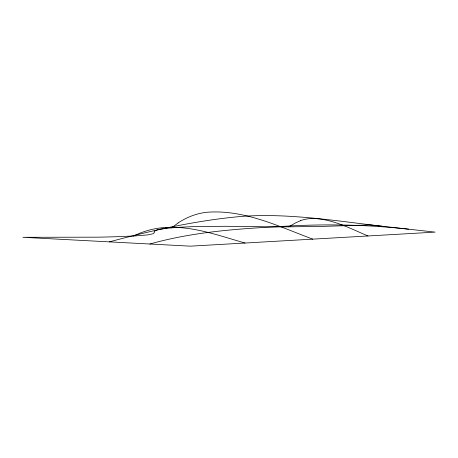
<?xml version="1.0" encoding="UTF-8"?>
<svg xmlns="http://www.w3.org/2000/svg" width="458" height="458" viewBox="0 0 458 458"><rect width="100%" height="100%" fill="white"/><g stroke="black" fill="none" stroke-linecap="round" stroke-linejoin="round"><path stroke-width="0.69" d="M171.487 227.872L178.11 223.012M288.689 226.893L295.25 223.052L300.339 220.745M133.278 236.042L139.724 233.248A151.775 111.838 84.4 0 1 165.956 227.443M109.336 241.876C152.915 230.179 197.249 220.252 242.276 216.353C289.061 213.084 335.668 220.853 382.012 226.229M149.875 244.017C191.982 232.132 235.773 228.868 279.266 226.596C322.34 223.727 365.639 224.443 408.553 229.177M165.956 227.466C193.213 225.909 219.25 235.738 245.053 243.032M312.757 239.145C278.893 226.515 244.458 209.483 207.325 212.231A137.371 90.913 85.3 0 0 178.088 222.949M368.009 235.979C350.759 228.702 333.504 219.468 314.434 218.54A159.384 85.726 86.5 0 0 312.579 218.518A119.796 64.423 86.5 0 0 300.328 220.693M154.289 232.011L153.888 233.191L152.995 233.786L147.625 234.914L134.938 235.95L116.87 236.706A115.181 9.24 -0.6 0 1 109.76 236.912L104.962 237.032A106.016 8.502 -0.6 0 1 97.703 237.175L22.9 237.301L190.419 246.164L435.1 232.126L370.345 224.935L320.777 226.441L281.939 226.905A101.172 8.112 -0.6 0 1 274.748 226.882L225.565 226.281L196.545 226.55A51.949 4.168 -0.6 0 0 189.543 226.784L182.897 227.099A55.223 4.431 -0.6 0 0 167.731 228.221L160.787 229.097A48.496 3.887 -0.6 0 0 157.855 229.664L155.153 230.643L154.289 232.011"/></g></svg>
